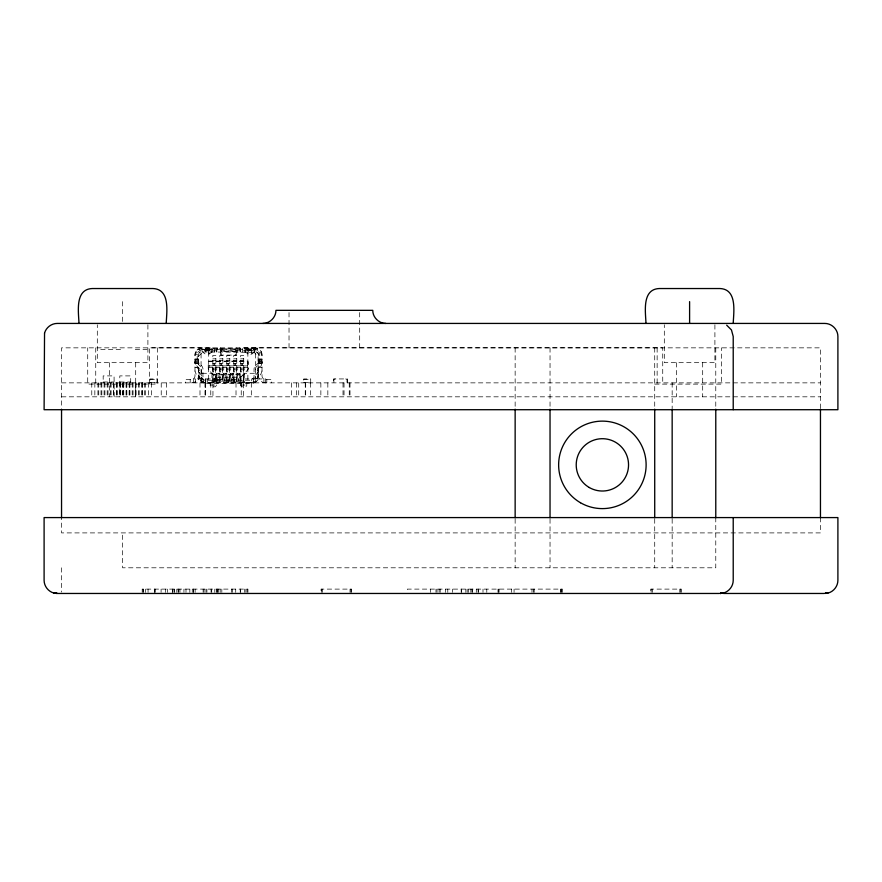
<?xml version="1.0" encoding="UTF-8"?>
<svg xmlns="http://www.w3.org/2000/svg" width="882" height="882" viewBox="0 0 882 882"><rect width="100%" height="100%" fill="white"/><g stroke="black" fill="none" stroke-linecap="round" stroke-linejoin="round"><path stroke-width="0.66" stroke-dasharray="4.41 3.31" d="M289.031 347.85L289.031 310.343M359.691 347.85L359.691 310.343M258.525 361.686L258.536 361.51A2.613 2.613 0 0 1 257.776 363.351L255.196 366.052A4.917 4.917 0 0 0 254.049 369.624L254.049 376.338A2.613 2.613 0 0 1 251.436 378.951L193.61 378.94L193.61 382.865M262.009 362.623L261.204 365.655L257.533 370.727M255.35 376.382L255.328 376.857A3.925 3.925 0 0 1 251.943 380.23L228.934 380.263M235.99 351.444L235.692 348.875L221.305 348.875L221.018 351.422L236.012 351.477L236.453 348.522M194.977 355.689L196.763 351.378L201.074 349.592L255.923 349.592L260.223 351.378L262.009 355.689M236.453 352.039L236.023 355.093L220.985 355.104L221.382 351.841A1.643 0.739 0 0 1 222.595 351.124L234.392 351.124A1.643 0.739 0 0 1 235.615 351.841L235.99 355.104M213.698 382.435C216.112 374.607 212.43 375.412 208.791 369.624A2.844 2.624 0 0 1 208.35 368.764L208.317 368.621A1.83 1.301 -90 0 1 208.251 368.07L208.251 361.973L209.122 361.102L247.434 361.102L248.305 361.973L248.305 368.07A1.83 1.301 -90 0 1 248.239 368.621L248.206 368.764A2.844 2.624 0 0 1 247.765 369.624L244.016 374.442L242.682 375.037A1.786 1.786 0 0 0 244.094 374.354M261.689 363.461L262.009 361.51A6.097 6.097 0 0 1 260.245 365.798L258.283 367.783A2.613 2.613 0 0 0 257.533 369.624C258.503 374.387 258.338 383.516 251.436 383.549L205.561 383.549C198.648 383.516 198.494 374.387 199.464 369.624A2.613 2.613 0 0 0 198.704 367.783L196.741 365.798A6.097 6.097 0 0 1 194.977 361.51L195.297 363.461M235.692 348.875L234.083 349.691M212.132 351.962L209.277 353.925L205.098 353.925L202.496 351.962L202.386 348.478L205.076 350.452L205.308 348.555L209.045 348.555L209.299 350.452L212.132 348.478M208.769 348.875C207.259 350.551 204.734 350.793 205.12 353.88M251.921 350.452L251.69 348.555L250.157 350.264L247.941 348.555L247.71 350.43L251.921 350.452L254.611 348.478M195.793 351.532L194.977 354.575L194.977 375.908A3.484 3.484 0 0 1 191.493 379.392L185.407 379.392L185.407 382.865M208.328 368.665L208.791 367.562A3.274 2.315 90 0 0 209.133 365.898M254.611 351.962L251.899 353.925C246.905 356.813 246.894 351.455 249.496 350.264M262.009 370.914A10.452 10.452 0 0 1 259.815 375.512L256.96 378.951L254.281 376.735L258.172 372.006M198.461 356.317L202.816 351.962M208.692 361.543L247.864 361.543M265.493 382.865L262.825 382.336A6.968 6.968 0 0 1 258.536 375.908L258.536 354.575L257.224 352.315L201.074 351.962L199.222 352.734L198.461 354.575L198.461 379.822L201.074 382.435L255.482 382.435L258.095 379.822L258.095 356.317L253.74 351.962M243.3 374.927L240.687 377.209L216.31 377.209L213.698 374.927L243.289 374.927L243.3 382.435M198.031 349.294L201.074 348.478L255.923 348.478L258.966 349.294M214.128 382.435L208.042 382.435M248.956 382.435L242.859 382.435M149.477 384.111L149.477 347.85L212.97 347.861L212.97 349.603L201.074 349.592L201.074 347.85M191.493 382.865L194.161 382.336A6.968 6.968 0 0 0 198.461 375.908M252.142 382.391L251.436 382.435A6.097 6.097 0 0 0 257.533 376.338M255.923 347.85L244.027 347.861L244.027 349.603L255.923 349.592L255.923 347.85L662.735 347.85L662.735 384.111M237.412 348.478L237.203 351.962M248.217 348.875L251.425 348.875M100.702 349.592L122.609 349.592M135.255 349.592L147.04 349.592M205.076 350.452L209.299 350.452M194.977 358.93L198.461 358.93M212.827 358.831L215.87 358.831M219.794 358.831L222.837 358.831M226.751 358.831L229.805 358.831M233.719 358.831L236.762 358.831M240.687 358.831L243.73 358.831M258.536 358.93L262.009 358.93M198.461 359.558L195.198 359.558L195.198 363.031L198.461 363.031M258.095 359.558L261.359 359.558L261.359 363.031L258.095 363.031M194.977 359.768L198.461 359.768M258.536 359.768L262.009 359.768M212.827 360.573L215.87 360.573M219.794 360.573L222.837 360.573M226.751 360.573L229.805 360.573M233.719 360.573L236.762 360.573M240.687 360.573L243.73 360.573M195.198 360.859L198.461 360.859M258.095 360.859L261.359 360.859M195.198 361.73L198.461 361.73M258.095 361.73L261.359 361.73M194.977 362.899L198.461 362.899M258.536 362.899L262.009 362.899M194.977 363.285L198.461 363.285M258.536 363.285L262.009 363.285M212.827 363.715L215.87 363.715M219.794 363.715L222.837 363.715M226.751 363.715L229.805 363.715M233.719 363.715L236.762 363.715M240.687 363.715L243.73 363.715M212.827 365.457L215.87 365.457M219.794 365.457L222.837 365.457M226.751 365.457L229.805 365.457M233.719 365.457L236.762 365.457M240.687 365.457L243.73 365.457M212.827 365.898L209.122 365.898L209.122 361.973M215.87 365.898L219.794 365.898M222.837 365.898L226.751 365.898M229.805 365.898L233.719 365.898M236.762 365.898L240.687 365.898M243.73 365.898L247.434 365.898A3.274 2.315 -90 0 0 247.776 367.562L248.228 368.665M194.977 367.64L198.461 367.64M208.791 367.562L212.827 367.562M215.87 367.562L219.794 367.562M222.837 367.562L226.751 367.562M229.805 367.562L233.719 367.562M236.762 367.562L240.687 367.562M243.73 367.562L247.765 367.562M258.536 367.64L262.009 367.64M212.375 374.233L244.182 374.233M150.006 379.381L156.985 379.381M217.788 379.381L224.767 379.381M231.635 379.381L238.614 379.381M303.728 379.381L310.707 379.381M228.063 380.263L205.043 380.23A3.925 3.925 0 0 1 201.669 376.857L201.658 369.282A3.627 3.627 0 0 0 200.787 366.89L198.274 364.255A3.892 3.892 0 0 1 197.16 361.532L197.281 353.561A3.925 3.925 0 0 1 200.06 350.782L256.938 350.782A3.925 3.925 0 0 1 259.716 353.561L259.837 361.532A3.892 3.892 0 0 1 258.713 364.255L256.21 366.89A3.627 3.627 0 0 0 255.339 369.282L255.35 369.591M213.047 381.134L215.66 381.134M220.004 381.134L222.617 381.134M226.972 381.134L229.585 381.134M233.939 381.134L236.552 381.134M240.907 381.134L243.509 381.134M103.172 381.994L114.076 381.994M119.798 381.994L130.701 381.994M150.006 382.435L156.985 382.435M303.728 382.435L310.707 382.435M61.542 382.865L820.458 382.865M654.72 384.111L721.63 384.111L721.63 347.85M210.214 385.048L216.31 385.048M240.687 385.048L246.784 385.048M61.542 396.823L820.458 396.823M244.854 348.478L245.78 348.544M244.854 351.962L245.78 352.017M204.845 382.391L205.561 382.435L205.561 378.951A2.613 2.613 0 0 1 202.948 376.338L202.948 369.624A4.917 4.917 0 0 0 201.791 366.052L199.1 363.23M222.914 349.691L221.305 348.875M250.157 350.264L251.502 351.212L251.899 353.925M207.502 350.264L208.847 351.212L209.277 353.925M206.84 350.264L205.561 348.875M247.721 353.925L245.791 352.028L245.913 348.478L247.699 350.452M198.979 372.248L202.706 376.735L200.038 378.951L197.182 375.512A10.452 10.452 0 0 1 194.977 370.914M261.193 351.532L262.009 354.575L262.009 375.908A3.484 3.484 0 0 0 265.493 379.392L271.59 379.392L271.59 382.865M220.974 355.093L220.533 352.039M199.464 370.727L195.782 365.655L194.977 362.623M220.963 351.422L220.555 348.544L219.827 348.478L219.794 351.962M199.222 363.351A2.613 2.613 0 0 1 198.461 361.51L198.472 361.686M820.458 408.344L820.458 347.85L61.542 347.85L61.542 408.344M820.458 517.58L820.458 532.904L61.542 532.904L61.542 517.58M715.776 347.85L715.776 408.366M715.776 517.58L715.776 567.799L122.609 567.799L122.609 532.904M714.905 324.774L714.905 362.678L664.311 362.678L664.311 324.774M702.689 362.678L702.689 396.823M681.323 592.373L681.323 589.11L650.839 589.11L650.839 592.373M680.706 589.11L680.706 592.373M679.79 589.11L679.79 592.373M676.527 362.678L676.527 396.823M672.161 382.865L672.161 408.366M672.161 518.936L672.161 567.799M657.134 347.85L657.134 384.111M654.72 347.85L654.72 408.344M654.72 518.936L654.72 567.799M652.371 589.11L652.371 592.373M651.148 589.11L651.148 592.373M562.462 592.373L562.462 589.11L407.33 589.11L407.33 592.373M561.547 589.11L561.547 592.373M560.941 589.11L560.941 592.373M560.787 589.11L560.787 592.373M550.037 347.85L550.037 408.344M550.037 518.936L550.037 567.799M534.194 589.11L534.194 592.373M533.511 589.11L533.511 592.373M531.978 589.11L531.978 592.373M515.143 347.85L515.143 408.344M515.143 518.936L515.143 567.799M514.063 589.11L514.063 592.373M511.56 589.11L511.56 592.373M499.069 589.11L499.069 592.373M498.639 589.11L498.639 592.373M497.988 589.11L497.988 592.373M486.787 589.11L486.787 592.373M482.994 589.11L482.994 592.373M478.342 589.11L478.342 592.373M478.077 589.11L478.077 592.373M476.291 589.11L476.291 592.373M472.234 589.11L472.234 592.373M472.068 589.11L472.068 592.373M470.845 589.11L470.845 592.373M468.32 589.11L468.32 592.373M467.184 589.11L467.184 592.373M465.85 589.11L465.85 592.373M461.429 589.11L461.429 592.373M461.187 589.11L461.187 592.373M452.444 589.11L452.444 592.373M447.791 589.11L447.791 592.373M445.333 589.11L445.333 592.373M440.184 589.11L440.184 592.373M439.082 589.11L439.082 592.373M437.042 589.11L437.042 592.373M435.984 589.11L435.984 592.373M430.493 589.11L430.493 592.373M351.565 592.373L351.565 589.11L321.081 589.11L321.081 592.373M350.948 589.11L350.948 592.373M350 382.865L350 396.823M350.033 589.11L350.033 592.373M349.261 382.865L349.261 396.823M347.431 382.865L347.431 378.94L333.473 378.94L333.473 382.865M345.678 378.94L346.99 379.381L346.99 382.435L345.678 382.865M344.024 382.865L344.024 396.823M343.021 382.865L343.021 396.823M335.215 378.94L333.903 379.381L333.903 382.435L335.215 382.865M327.839 382.865L327.839 396.823M322.603 589.11L322.603 592.373M321.39 589.11L321.39 592.373M320.861 382.865L320.861 396.823M310.707 382.865L310.707 378.94L303.728 378.94L303.728 382.865M310.486 382.865L310.486 396.823M305.69 382.865L305.69 396.823M305.249 382.865L305.249 396.823M298.711 382.865L298.711 396.823M296.628 382.865L296.628 396.823M291.402 382.865L291.402 396.823M266.805 379.392L266.805 382.865M265.647 382.865L265.647 378.94L251.69 378.94L251.69 382.865M263.905 378.94L263.905 382.865M257.5 348.048L257.5 349.801M255.482 353.704L255.482 382.435M254.49 348.478L254.49 351.962M253.432 378.94L253.432 382.865M251.315 382.865L251.315 396.823M247.864 351.962L247.864 382.435M247.941 592.373L247.941 589.11L142.189 589.11L142.189 592.373M247.434 361.973L247.434 365.898M247.114 589.11L247.114 592.373M246.784 382.435L246.784 385.588L245.824 386.79L241.646 386.79L240.687 385.588L240.687 373.295L236.762 373.295L236.762 382.435M245.924 589.11L245.924 592.373M244.975 348.478L244.975 351.962M244.722 589.11L244.722 592.373M244.601 373.295L244.601 382.435M243.73 382.435L243.73 373.295L255.482 373.295A2.613 2.613 0 0 0 258.095 370.683M243.509 368.07L243.465 396.823M242.671 348.478L242.671 351.962M242.638 363.715L242.638 365.457M241.767 363.715L241.767 365.457M241.238 382.865L241.238 396.823M240.907 368.07L240.907 382.865M240.687 348.478L240.687 351.962M240.323 589.11L240.323 592.373M240.136 348.478L240.136 351.962M240.246 378.951L240.246 382.435M240.235 589.11L240.235 592.373M239.816 373.295L239.816 382.435M239.65 347.861L239.65 349.603M238.614 378.94L238.614 382.865M237.633 373.295L237.633 382.435M236.685 347.861L236.685 349.603M236.552 368.07L236.552 382.865M236.012 382.865L236.012 396.823M235.715 589.11L235.715 592.373M235.681 363.715L235.681 365.457M234.81 363.715L234.81 365.457M234.59 378.951L234.59 382.435M233.939 368.07L233.939 382.865M233.719 382.435L233.719 373.295L229.805 373.295L229.805 382.435M232.848 373.295L232.848 382.435M232.396 589.11L232.396 592.373M231.635 378.94L231.635 382.865M231.47 589.11L231.47 592.373M230.676 373.295L230.676 382.435M229.585 368.07L229.585 382.865M228.934 378.951L228.934 382.435M228.714 363.715L228.714 365.457M228.063 378.951L228.063 382.435M227.843 363.715L227.843 365.457M226.972 368.07L226.972 382.865M226.751 382.435L226.751 373.295L222.837 373.295L222.837 382.435M225.88 373.295L225.88 382.435M224.767 378.94L224.767 382.865M223.708 373.295L223.708 382.435M222.617 368.07L222.617 382.865M221.746 363.715L221.746 365.457M221.834 589.11L221.834 592.373M220.875 363.715L220.875 365.457M220.302 347.861L220.302 349.603M220.169 589.11L220.169 592.373M220.004 368.07L220.004 382.865M219.794 382.435L219.794 373.295L215.87 373.295L215.87 382.865L215.792 378.94M218.923 373.295L218.923 382.435M218.372 589.11L218.372 592.373M217.788 378.94L217.788 382.865M217.347 347.861L217.347 349.603M217.424 589.11L217.424 592.373M217.104 589.11L217.104 592.373M216.851 348.478L216.851 351.962M216.74 373.295L216.74 382.435M216.399 589.11L216.399 592.373M216.31 348.478L216.31 351.962M216.31 377.209L216.31 385.588L215.351 386.79L211.173 386.79L210.214 385.588L210.214 382.435M215.66 368.07L215.66 382.865M214.789 363.715L214.789 365.457M214.8 589.11L214.8 592.373M214.315 348.478L214.315 351.962M214.05 378.94L214.117 382.865M213.918 363.715L213.918 365.457M213.047 368.07L212.937 396.823M212.827 382.435L212.827 373.295L201.074 373.295A2.613 2.613 0 0 1 198.461 370.683M212.022 348.478L212.022 351.962M211.956 373.295L211.956 382.435M211.724 589.11L211.724 592.373M211.085 348.478L211.085 351.962M211.041 589.11L211.041 592.373M210.776 382.865L210.776 396.823M208.692 351.962L208.692 382.435M207.557 378.94L207.557 382.865M206.917 589.11L206.917 592.373M205.958 589.11L205.958 592.373M205.815 378.94L205.815 382.865M205.55 382.865L205.55 396.823M205.23 382.865L205.23 396.823M205.087 382.865L205.087 396.823M204.051 589.11L204.051 592.373M203.588 378.94L203.654 382.865M203.125 589.11L203.125 592.373M201.074 353.704L201.074 382.435M199.994 382.865L199.994 396.823M199.497 348.048L199.497 349.801M195.352 378.94L195.352 382.865M195.143 589.11L195.143 592.373M193.61 589.11L193.61 592.373M193.5 589.11L193.5 592.373M192.265 589.11L192.265 592.373M190.192 379.392L190.192 382.865M189.839 589.11L189.839 592.373M185.992 589.11L185.992 592.373M183.941 589.11L183.941 592.373M179.972 589.11L179.972 592.373M178.781 589.11L178.781 592.373M178.142 589.11L178.142 592.373M176.797 589.11L176.797 592.373M174.228 589.11L174.228 592.373M174.052 589.11L174.052 592.373M172.475 589.11L172.475 592.373M172.354 589.11L172.354 592.373M167.646 589.11L167.646 592.373M166.466 382.865L166.466 396.823M165.353 589.11L165.353 592.373M161.23 382.865L161.23 396.823M161.086 589.11L161.086 592.373M157.503 347.85L157.503 384.111L87.715 384.111L87.715 347.85M156.985 382.865L156.985 378.94L150.006 378.94L150.006 382.865M155.298 589.11L155.298 592.373M154.681 589.11L154.681 592.373M154.372 589.11L154.372 592.373M151.528 382.865L151.528 396.823M148.441 382.865L148.441 396.823M148.055 589.11L148.055 592.373M147.9 324.774L147.9 362.678L97.307 362.678L97.307 324.774M145.354 382.865L145.354 396.823M145.453 589.11L145.453 592.373M144.549 382.865L144.549 396.823M143.667 589.11L143.667 592.373M143.027 589.11L143.027 592.373M142.41 382.865L142.41 396.823M142.267 382.865L142.267 396.823M141.462 382.865L141.462 396.823M139.191 382.865L139.191 396.823M138.375 382.865L138.375 396.823M136.104 382.865L136.104 396.823M135.696 362.678L135.696 396.823M135.431 382.865L135.431 396.823M135.288 382.865L135.288 396.823M133.028 382.865L133.028 396.823M132.212 382.865L132.212 396.823M130.701 382.865L130.701 375.897L119.798 375.897L119.875 396.823M129.93 382.865L129.93 396.823M129.588 382.865L129.588 396.823M129.125 382.865L129.125 396.823M126.854 382.865L126.854 396.823M126.501 382.865L126.501 396.823M126.049 382.865L126.049 396.823M123.767 382.865L123.767 396.823M123.414 382.865L123.414 396.823M122.962 382.865L122.962 396.823M122.609 301.622L122.609 322.062M122.609 382.865L122.609 396.823M120.691 382.865L120.691 396.823M120.327 382.865L120.327 396.823M119.522 382.865L119.522 396.823M117.251 382.865L117.251 396.823M116.788 382.865L116.788 396.823M116.435 382.865L116.435 396.823M114.164 396.823L114.076 375.897L103.172 375.897L103.172 382.865M113.712 382.865L113.712 396.823M113.348 382.865L113.348 396.823M111.088 382.865L111.088 396.823M110.272 382.865L110.272 396.823M109.522 362.678L109.522 396.823M108.001 382.865L108.001 396.823M107.185 382.865L107.185 396.823M104.914 382.865L104.914 396.823M104.109 382.865L104.109 396.823M101.827 382.865L101.827 396.823M101.022 382.865L101.022 396.823M98.751 382.865L98.751 396.823M97.935 382.865L97.935 396.823M95.741 347.85L95.741 384.111M94.848 382.865L94.848 396.823M91.772 382.865L91.772 396.823M61.542 567.799L61.542 592.12M258.536 361.51A3.043 2.811 0 0 1 258.393 362.348M198.593 362.348A3.043 2.811 0 0 1 198.461 361.51M205.561 382.435A6.097 6.097 0 0 1 199.464 376.338M201.074 348.478A6.097 6.097 0 0 0 194.977 354.575L198.461 354.575A2.613 2.613 0 0 1 201.074 351.962M255.923 351.962A2.613 2.613 0 0 1 258.536 354.575L262.009 354.575A6.097 6.097 0 0 0 255.923 348.478M258.536 370.914A2.723 2.723 0 0 1 258.007 372.248M248.305 368.07A2.536 2.536 0 0 1 247.765 369.624M208.791 369.624A2.536 2.536 0 0 1 208.251 368.07M213.598 375.015A1.786 1.786 0 0 1 212.463 374.354M215.87 355.446L212.827 355.446L212.827 371.554L215.87 371.554L215.87 355.446M222.837 355.446L219.794 355.446L219.794 371.554L222.837 371.554L222.837 355.446M229.805 355.446L226.751 355.446L226.751 371.554L229.805 371.554L229.805 355.446M236.762 355.446L233.719 355.446L233.719 371.554L236.762 371.554L236.762 355.446M243.73 355.446L240.687 355.446L240.687 371.554L243.73 371.554L243.73 355.446M216.961 368.07L211.735 368.07L211.735 369.823L216.961 369.812L216.961 368.07M223.929 368.07L218.703 368.07L218.703 369.812L223.929 369.812L223.929 368.07M230.886 368.07L225.671 368.07L225.671 369.812L230.886 369.812L230.886 368.07M237.853 368.07L232.627 368.07L232.627 369.812L237.853 369.812L237.853 368.07M244.821 368.07L239.595 368.07L239.595 369.812L244.821 369.812L244.821 368.07M201.912 382.865L201.912 378.94L201.835 382.865"/><path stroke-width="1.32" d="M720.991 593.024L720.109 593.465L723.328 593.024L720.032 593.465L723.328 593.024M723.527 593.024C729.105 591.491 733.196 586.166 733.218 580.378L733.218 517.58M828.198 593.024C833.777 591.491 837.867 586.166 837.9 580.378L837.9 517.58L44.1 517.58L44.1 580.378C44.133 586.166 48.223 591.491 53.802 593.024M262.858 323.429C269.859 323.474 275.989 317.344 275.945 310.343L372.766 310.343C372.722 317.344 378.852 323.474 385.853 323.429M53.989 593.024L57.297 593.465L53.989 593.024L57.209 593.465L56.327 593.024M58.047 593.465L719.282 593.465M723.549 593.465L823.953 593.465M726.68 325.182L731.465 329.967L733.218 336.505L733.218 409.711M820.458 409.193L820.458 517.789M733.218 323.429C733.648 312.063 737.473 289.296 720.021 288.535L659.185 288.535C641.743 289.296 645.569 312.063 645.988 323.429M715.776 409.193L715.776 517.789M689.603 301.622L689.603 323.429M672.161 409.193L672.161 517.789M654.72 409.193L654.72 517.789M550.037 409.193L550.037 517.789M515.143 409.193L515.143 517.789M166.224 323.429C166.643 312.063 170.48 289.296 153.027 288.535L92.191 288.535C74.738 289.296 78.564 312.063 78.994 323.429M61.542 409.193L61.542 517.789M44.541 333.12L44.1 409.711L837.9 409.711L837.9 336.505C837.944 329.504 831.814 323.385 824.813 323.429L57.187 323.429C51.399 323.451 46.073 327.542 44.541 333.12M825.673 593.024L824.703 593.465L828.011 593.024L825.673 593.024M580.499 502.751A43.747 43.747 0 0 0 646.12 464.869A43.747 43.747 0 0 0 580.499 426.987A43.747 43.747 0 0 0 580.499 502.751M589.297 487.526A26.173 26.173 0 0 0 628.546 464.869A26.173 26.173 0 0 0 589.297 442.202A26.173 26.173 0 0 0 589.297 487.526"/></g></svg>
